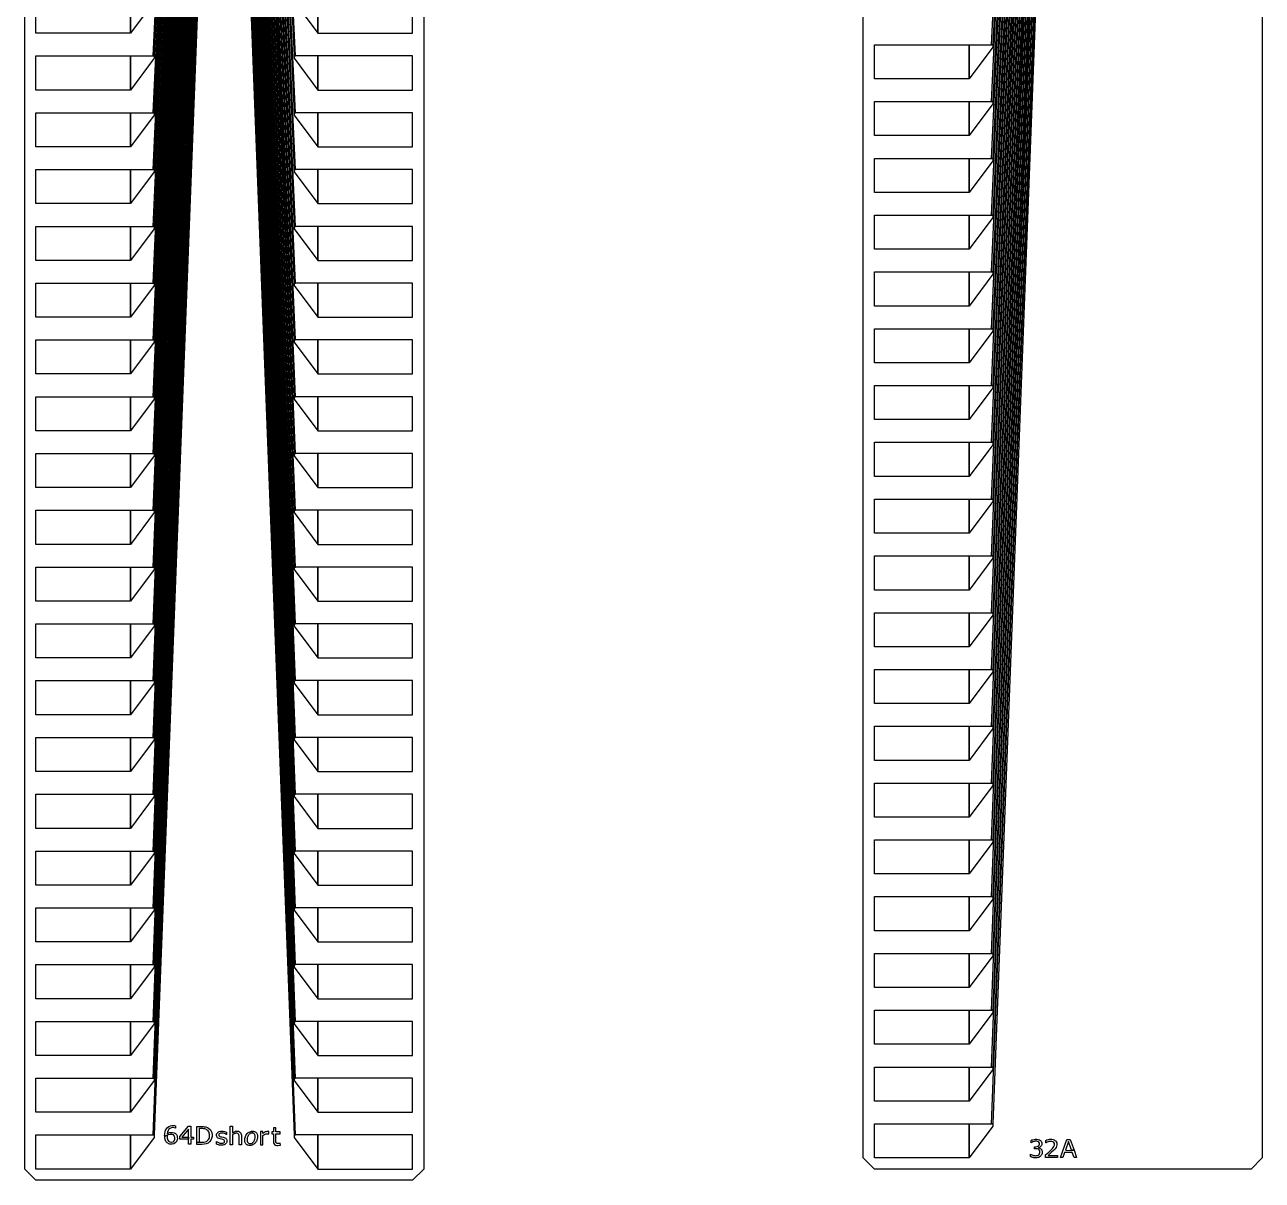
# Model space of a CAD drawing. Header units: inches. Extents: x 115980 to 170179, y 57000 to 74333.
# Drawn here: x 115980 to 118194, y 57000 to 59067 of the extents above; entities that cross this region are included whole.
import ezdxf

# ---------------------------------------------------------------- set-up
doc = ezdxf.new("R2010")
doc.units = ezdxf.units.IN
doc.header["$MEASUREMENT"] = 0
for name, color, linetype in [('metal', 221, 'Continuous'), ('nitride window', 40, 'Continuous'), ('profile', 140, 'Continuous')]:
    doc.layers.add(name, color=color, linetype=linetype)

msp = doc.modelspace()

# ---------------------------------------------------------------- linework, layer by layer
at = {"layer": 'metal'}
for points in [[(117802.4, 60340.4), (117804, 60340.4), (117711.7, 58117), (117709.6, 58117)], [(117711.7, 58218.6), (117709.6, 58218.6), (117799.2, 60340.4), (117800.8, 60340.4)], [(117796, 60340.4), (117797.6, 60340.4), (117711.7, 58320.2), (117709.6, 58320.2)], [(117711.7, 58421.8), (117709.6, 58421.8), (117792.8, 60340.4), (117794.4, 60340.4)], [(117711.7, 58523.4), (117709.6, 58523.4), (117789.6, 60340.4), (117791.2, 60340.4)], [(117786.4, 60340.4), (117788, 60340.4), (117711.7, 58625), (117709.6, 58625)], [(117805.6, 60340.4), (117807.2, 60340.4), (117711.7, 58015.4), (117709.6, 58015.4)], [(117808.8, 60340.4), (117810.4, 60340.4), (117711.7, 57913.8), (117709.6, 57913.8)], [(117834.4, 60340.4), (117836, 60340.4), (117711.7, 57101), (117709.6, 57101)], [(117831.2, 60340.4), (117832.8, 60340.4), (117711.7, 57202.6), (117709.6, 57202.6)], [(117812, 60340.4), (117813.6, 60340.4), (117711.7, 57812.2), (117709.6, 57812.2)], [(117711.7, 57710.6), (117709.6, 57710.6), (117815.2, 60340.4), (117816.8, 60340.4)], [(117711.7, 57609), (117709.6, 57609), (117818.4, 60340.4), (117820, 60340.4)], [(117821.6, 60340.4), (117823.2, 60340.4), (117711.7, 57507.4), (117709.6, 57507.4)], [(117711.7, 57405.8), (117709.6, 57405.8), (117824.8, 60340.4), (117826.4, 60340.4)], [(117828, 60340.4), (117829.6, 60340.4), (117711.7, 57304.2), (117709.6, 57304.2)], [(117776.8, 60340.4), (117778.4, 60340.4), (117711.7, 58929.8), (117709.6, 58929.8)], [(117711.7, 59031.4), (117709.6, 59031.4), (117773.6, 60340.4), (117775.2, 60340.4)], [(117780, 60340.4), (117781.6, 60340.4), (117711.7, 58828.2), (117709.6, 58828.2)], [(117783.2, 60340.4), (117784.8, 60340.4), (117711.7, 58726.6), (117709.6, 58726.6)], [(116302.4, 60320.4), (116304, 60320.4), (116211.7, 58097), (116209.6, 58097)], [(116211.7, 58198.6), (116209.6, 58198.6), (116299.2, 60320.4), (116300.8, 60320.4)], [(116296, 60320.4), (116297.6, 60320.4), (116211.7, 58300.2), (116209.6, 58300.2)], [(116211.7, 58401.8), (116209.6, 58401.8), (116292.8, 60320.4), (116294.4, 60320.4)], [(116211.7, 58503.4), (116209.6, 58503.4), (116289.6, 60320.4), (116291.2, 60320.4)], [(116286.4, 60320.4), (116288, 60320.4), (116211.7, 58605), (116209.6, 58605)], [(116305.6, 60320.4), (116307.2, 60320.4), (116211.7, 57995.4), (116209.6, 57995.4)], [(116308.8, 60320.4), (116310.4, 60320.4), (116211.7, 57893.8), (116209.6, 57893.8)], [(116334.4, 60320.4), (116336, 60320.4), (116211.7, 57081), (116209.6, 57081)], [(116331.2, 60320.4), (116332.8, 60320.4), (116211.7, 57182.6), (116209.6, 57182.6)], [(116312, 60320.4), (116313.6, 60320.4), (116211.7, 57792.2), (116209.6, 57792.2)], [(116211.7, 57690.6), (116209.6, 57690.6), (116315.2, 60320.4), (116316.8, 60320.4)], [(116211.7, 57589), (116209.6, 57589), (116318.4, 60320.4), (116320, 60320.4)], [(116321.6, 60320.4), (116323.2, 60320.4), (116211.7, 57487.4), (116209.6, 57487.4)], [(116211.7, 57385.8), (116209.6, 57385.8), (116324.8, 60320.4), (116326.4, 60320.4)], [(116328, 60320.4), (116329.6, 60320.4), (116211.7, 57284.2), (116209.6, 57284.2)], [(116276.8, 60320.4), (116278.4, 60320.4), (116211.7, 58909.8), (116209.6, 58909.8)], [(116211.7, 59011.4), (116209.6, 59011.4), (116273.6, 60320.4), (116275.2, 60320.4)], [(116280, 60320.4), (116281.6, 60320.4), (116211.7, 58808.2), (116209.6, 58808.2)], [(116283.2, 60320.4), (116284.8, 60320.4), (116211.7, 58706.6), (116209.6, 58706.6)], [(116339.2, 60320.4), (116337.6, 60320.4), (116462, 57081), (116464.1, 57081)], [(116342.4, 60320.4), (116340.8, 60320.4), (116462, 57182.6), (116464.1, 57182.6)], [(116345.6, 60320.4), (116344, 60320.4), (116462, 57284.2), (116464.1, 57284.2)], [(116462, 57385.8), (116464.1, 57385.8), (116348.8, 60320.4), (116347.2, 60320.4)], [(116352, 60320.4), (116350.4, 60320.4), (116462, 57487.4), (116464.1, 57487.4)], [(116462, 57589), (116464.1, 57589), (116355.2, 60320.4), (116353.6, 60320.4)], [(116462, 57690.6), (116464.1, 57690.6), (116358.4, 60320.4), (116356.8, 60320.4)], [(116361.6, 60320.4), (116360, 60320.4), (116462, 57792.2), (116464.1, 57792.2)], [(116364.8, 60320.4), (116363.2, 60320.4), (116462, 57893.8), (116464.1, 57893.8)], [(116368, 60320.4), (116366.4, 60320.4), (116462, 57995.4), (116464.1, 57995.4)], [(116371.2, 60320.4), (116369.6, 60320.4), (116462, 58097), (116464.1, 58097)], [(116462, 58198.6), (116464.1, 58198.6), (116374.4, 60320.4), (116372.8, 60320.4)], [(116377.6, 60320.4), (116376, 60320.4), (116462, 58300.2), (116464.1, 58300.2)], [(116462, 58401.8), (116464.1, 58401.8), (116380.8, 60320.4), (116379.2, 60320.4)], [(116462, 58503.4), (116464.1, 58503.4), (116384, 60320.4), (116382.4, 60320.4)], [(116387.2, 60320.4), (116385.6, 60320.4), (116462, 58605), (116464.1, 58605)], [(116390.4, 60320.4), (116388.8, 60320.4), (116462, 58706.6), (116464.1, 58706.6)], [(116393.6, 60320.4), (116392, 60320.4), (116462, 58808.2), (116464.1, 58808.2)], [(116396.8, 60320.4), (116395.2, 60320.4), (116462, 58909.8), (116464.1, 58909.8)], [(116462, 59011.4), (116464.1, 59011.4), (116400, 60320.4), (116398.4, 60320.4)], [(116000, 59113), (116169.3, 59113), (116169.3, 59052.1), (116000, 59052.1)], [(116169.3, 59052.1), (116169.3, 59113), (116211.7, 59113), (116211.7, 59108.8), (116169.3, 59052.1)], [(116504.3, 59052.1), (116504.3, 59113), (116462, 59113), (116462, 59108.8), (116504.3, 59052.1)], [(116673.6, 59113), (116504.3, 59113), (116504.3, 59052.1), (116673.6, 59052.1)], [(117500, 59031.4), (117669.3, 59031.4), (117669.3, 58970.5), (117500, 58970.5)], [(117669.3, 58970.5), (117669.3, 59031.4), (117711.7, 59031.4), (117711.7, 59027.2), (117669.3, 58970.5)], [(116000, 59011.4), (116169.3, 59011.4), (116169.3, 58950.5), (116000, 58950.5)], [(116169.3, 58950.5), (116169.3, 59011.4), (116211.7, 59011.4), (116211.7, 59007.2), (116169.3, 58950.5)], [(116504.3, 58950.5), (116504.3, 59011.4), (116462, 59011.4), (116462, 59007.2), (116504.3, 58950.5)], [(116673.6, 59011.4), (116504.3, 59011.4), (116504.3, 58950.5), (116673.6, 58950.5)], [(117500, 58929.8), (117669.3, 58929.8), (117669.3, 58868.9), (117500, 58868.9)], [(117669.3, 58868.9), (117669.3, 58929.8), (117711.7, 58929.8), (117711.7, 58925.6), (117669.3, 58868.9)], [(116000, 58909.8), (116169.3, 58909.8), (116169.3, 58848.9), (116000, 58848.9)], [(116169.3, 58848.9), (116169.3, 58909.8), (116211.7, 58909.8), (116211.7, 58905.6), (116169.3, 58848.9)], [(116504.3, 58848.9), (116504.3, 58909.8), (116462, 58909.8), (116462, 58905.6), (116504.3, 58848.9)], [(116673.6, 58909.8), (116504.3, 58909.8), (116504.3, 58848.9), (116673.6, 58848.9)], [(117500, 58828.2), (117669.3, 58828.2), (117669.3, 58767.3), (117500, 58767.3)], [(117669.3, 58767.3), (117669.3, 58828.2), (117711.7, 58828.2), (117711.7, 58824), (117669.3, 58767.3)], [(116000, 58808.2), (116169.3, 58808.2), (116169.3, 58747.3), (116000, 58747.3)], [(116169.3, 58747.3), (116169.3, 58808.2), (116211.7, 58808.2), (116211.7, 58804), (116169.3, 58747.3)], [(116504.3, 58747.3), (116504.3, 58808.2), (116462, 58808.2), (116462, 58804), (116504.3, 58747.3)], [(116673.6, 58808.2), (116504.3, 58808.2), (116504.3, 58747.3), (116673.6, 58747.3)], [(116000, 58706.6), (116169.3, 58706.6), (116169.3, 58645.7), (116000, 58645.7)], [(116169.3, 58645.7), (116169.3, 58706.6), (116211.7, 58706.6), (116211.7, 58702.4), (116169.3, 58645.7)], [(116504.3, 58645.7), (116504.3, 58706.6), (116462, 58706.6), (116462, 58702.4), (116504.3, 58645.7)], [(116673.6, 58706.6), (116504.3, 58706.6), (116504.3, 58645.7), (116673.6, 58645.7)], [(117500, 58726.6), (117669.3, 58726.6), (117669.3, 58665.7), (117500, 58665.7)], [(117669.3, 58665.7), (117669.3, 58726.6), (117711.7, 58726.6), (117711.7, 58722.4), (117669.3, 58665.7)], [(117500, 58625), (117669.3, 58625), (117669.3, 58564.1), (117500, 58564.1)], [(117669.3, 58564.1), (117669.3, 58625), (117711.7, 58625), (117711.7, 58620.8), (117669.3, 58564.1)], [(116000, 58605), (116169.3, 58605), (116169.3, 58544.1), (116000, 58544.1)], [(116169.3, 58544.1), (116169.3, 58605), (116211.7, 58605), (116211.7, 58600.8), (116169.3, 58544.1)], [(116504.3, 58544.1), (116504.3, 58605), (116462, 58605), (116462, 58600.8), (116504.3, 58544.1)], [(116673.6, 58605), (116504.3, 58605), (116504.3, 58544.1), (116673.6, 58544.1)], [(117500, 58523.4), (117669.3, 58523.4), (117669.3, 58462.5), (117500, 58462.5)], [(117669.3, 58462.5), (117669.3, 58523.4), (117711.7, 58523.4), (117711.7, 58519.2), (117669.3, 58462.5)], [(116000, 58503.4), (116169.3, 58503.4), (116169.3, 58442.5), (116000, 58442.5)], [(116169.3, 58442.5), (116169.3, 58503.4), (116211.7, 58503.4), (116211.7, 58499.2), (116169.3, 58442.5)], [(116504.3, 58442.5), (116504.3, 58503.4), (116462, 58503.4), (116462, 58499.2), (116504.3, 58442.5)], [(116673.6, 58503.4), (116504.3, 58503.4), (116504.3, 58442.5), (116673.6, 58442.5)], [(117500, 58421.8), (117669.3, 58421.8), (117669.3, 58360.9), (117500, 58360.9)], [(117669.3, 58360.9), (117669.3, 58421.8), (117711.7, 58421.8), (117711.7, 58417.6), (117669.3, 58360.9)], [(116000, 58401.8), (116169.3, 58401.8), (116169.3, 58340.9), (116000, 58340.9)], [(116169.3, 58340.9), (116169.3, 58401.8), (116211.7, 58401.8), (116211.7, 58397.6), (116169.3, 58340.9)], [(116504.3, 58340.9), (116504.3, 58401.8), (116462, 58401.8), (116462, 58397.6), (116504.3, 58340.9)], [(116673.6, 58401.8), (116504.3, 58401.8), (116504.3, 58340.9), (116673.6, 58340.9)], [(117500, 58320.2), (117669.3, 58320.2), (117669.3, 58259.2), (117500, 58259.2)], [(117669.3, 58259.2), (117669.3, 58320.2), (117711.7, 58320.2), (117711.7, 58316), (117669.3, 58259.2)], [(116000, 58300.2), (116169.3, 58300.2), (116169.3, 58239.2), (116000, 58239.2)], [(116169.3, 58239.2), (116169.3, 58300.2), (116211.7, 58300.2), (116211.7, 58296), (116169.3, 58239.2)], [(116504.3, 58239.2), (116504.3, 58300.2), (116462, 58300.2), (116462, 58296), (116504.3, 58239.2)], [(116673.6, 58300.2), (116504.3, 58300.2), (116504.3, 58239.2), (116673.6, 58239.2)], [(117500, 58218.6), (117669.3, 58218.6), (117669.3, 58157.6), (117500, 58157.6)], [(117669.3, 58157.6), (117669.3, 58218.6), (117711.7, 58218.6), (117711.7, 58214.4), (117669.3, 58157.6)], [(116000, 58198.6), (116169.3, 58198.6), (116169.3, 58137.6), (116000, 58137.6)], [(116169.3, 58137.6), (116169.3, 58198.6), (116211.7, 58198.6), (116211.7, 58194.4), (116169.3, 58137.6)], [(116504.3, 58137.6), (116504.3, 58198.6), (116462, 58198.6), (116462, 58194.4), (116504.3, 58137.6)], [(116673.6, 58198.6), (116504.3, 58198.6), (116504.3, 58137.6), (116673.6, 58137.6)], [(117500, 58117), (117669.3, 58117), (117669.3, 58056), (117500, 58056)], [(117669.3, 58056), (117669.3, 58117), (117711.7, 58117), (117711.7, 58112.8), (117669.3, 58056)], [(116000, 58097), (116169.3, 58097), (116169.3, 58036), (116000, 58036)], [(116169.3, 58036), (116169.3, 58097), (116211.7, 58097), (116211.7, 58092.8), (116169.3, 58036)], [(116504.3, 58036), (116504.3, 58097), (116462, 58097), (116462, 58092.8), (116504.3, 58036)], [(116673.6, 58097), (116504.3, 58097), (116504.3, 58036), (116673.6, 58036)], [(117500, 58015.4), (117669.3, 58015.4), (117669.3, 57954.4), (117500, 57954.4)], [(117669.3, 57954.4), (117669.3, 58015.4), (117711.7, 58015.4), (117711.7, 58011.2), (117669.3, 57954.4)], [(116000, 57995.4), (116169.3, 57995.4), (116169.3, 57934.4), (116000, 57934.4)], [(116169.3, 57934.4), (116169.3, 57995.4), (116211.7, 57995.4), (116211.7, 57991.2), (116169.3, 57934.4)], [(116504.3, 57934.4), (116504.3, 57995.4), (116462, 57995.4), (116462, 57991.2), (116504.3, 57934.4)], [(116673.6, 57995.4), (116504.3, 57995.4), (116504.3, 57934.4), (116673.6, 57934.4)], [(117500, 57913.8), (117669.3, 57913.8), (117669.3, 57852.8), (117500, 57852.8)], [(117669.3, 57852.8), (117669.3, 57913.8), (117711.7, 57913.8), (117711.7, 57909.6), (117669.3, 57852.8)], [(116000, 57893.8), (116169.3, 57893.8), (116169.3, 57832.8), (116000, 57832.8)], [(116169.3, 57832.8), (116169.3, 57893.8), (116211.7, 57893.8), (116211.7, 57889.6), (116169.3, 57832.8)], [(116504.3, 57832.8), (116504.3, 57893.8), (116462, 57893.8), (116462, 57889.6), (116504.3, 57832.8)], [(116673.6, 57893.8), (116504.3, 57893.8), (116504.3, 57832.8), (116673.6, 57832.8)], [(117500, 57812.2), (117669.3, 57812.2), (117669.3, 57751.2), (117500, 57751.2)], [(117669.3, 57751.2), (117669.3, 57812.2), (117711.7, 57812.2), (117711.7, 57808), (117669.3, 57751.2)], [(116000, 57792.2), (116169.3, 57792.2), (116169.3, 57731.2), (116000, 57731.2)], [(116169.3, 57731.2), (116169.3, 57792.2), (116211.7, 57792.2), (116211.7, 57788), (116169.3, 57731.2)], [(116504.3, 57731.2), (116504.3, 57792.2), (116462, 57792.2), (116462, 57788), (116504.3, 57731.2)], [(116673.6, 57792.2), (116504.3, 57792.2), (116504.3, 57731.2), (116673.6, 57731.2)], [(117500, 57710.6), (117669.3, 57710.6), (117669.3, 57649.6), (117500, 57649.6)], [(117669.3, 57649.6), (117669.3, 57710.6), (117711.7, 57710.6), (117711.7, 57706.4), (117669.3, 57649.6)], [(116000, 57690.6), (116169.3, 57690.6), (116169.3, 57629.6), (116000, 57629.6)], [(116169.3, 57629.6), (116169.3, 57690.6), (116211.7, 57690.6), (116211.7, 57686.4), (116169.3, 57629.6)], [(116504.3, 57629.6), (116504.3, 57690.6), (116462, 57690.6), (116462, 57686.4), (116504.3, 57629.6)], [(116673.6, 57690.6), (116504.3, 57690.6), (116504.3, 57629.6), (116673.6, 57629.6)], [(117500, 57609), (117669.3, 57609), (117669.3, 57548), (117500, 57548)], [(117669.3, 57548), (117669.3, 57609), (117711.7, 57609), (117711.7, 57604.7), (117669.3, 57548)], [(116000, 57589), (116169.3, 57589), (116169.3, 57528), (116000, 57528)], [(116169.3, 57528), (116169.3, 57589), (116211.7, 57589), (116211.7, 57584.7), (116169.3, 57528)], [(116504.3, 57528), (116504.3, 57589), (116462, 57589), (116462, 57584.7), (116504.3, 57528)], [(116673.6, 57589), (116504.3, 57589), (116504.3, 57528), (116673.6, 57528)], [(117500, 57507.4), (117669.3, 57507.4), (117669.3, 57446.4), (117500, 57446.4)], [(117669.3, 57446.4), (117669.3, 57507.4), (117711.7, 57507.4), (117711.7, 57503.1), (117669.3, 57446.4)], [(116000, 57487.4), (116169.3, 57487.4), (116169.3, 57426.4), (116000, 57426.4)], [(116169.3, 57426.4), (116169.3, 57487.4), (116211.7, 57487.4), (116211.7, 57483.1), (116169.3, 57426.4)], [(116504.3, 57426.4), (116504.3, 57487.4), (116462, 57487.4), (116462, 57483.1), (116504.3, 57426.4)], [(116673.6, 57487.4), (116504.3, 57487.4), (116504.3, 57426.4), (116673.6, 57426.4)], [(117500, 57405.8), (117669.3, 57405.8), (117669.3, 57344.8), (117500, 57344.8)], [(117669.3, 57344.8), (117669.3, 57405.8), (117711.7, 57405.8), (117711.7, 57401.5), (117669.3, 57344.8)], [(116000, 57385.8), (116169.3, 57385.8), (116169.3, 57324.8), (116000, 57324.8)], [(116169.3, 57324.8), (116169.3, 57385.8), (116211.7, 57385.8), (116211.7, 57381.5), (116169.3, 57324.8)], [(116504.3, 57324.8), (116504.3, 57385.8), (116462, 57385.8), (116462, 57381.5), (116504.3, 57324.8)], [(116673.6, 57385.8), (116504.3, 57385.8), (116504.3, 57324.8), (116673.6, 57324.8)], [(117500, 57304.2), (117669.3, 57304.2), (117669.3, 57243.2), (117500, 57243.2)], [(117669.3, 57243.2), (117669.3, 57304.2), (117711.7, 57304.2), (117711.7, 57299.9), (117669.3, 57243.2)], [(116000, 57284.2), (116169.3, 57284.2), (116169.3, 57223.2), (116000, 57223.2)], [(116169.3, 57223.2), (116169.3, 57284.2), (116211.7, 57284.2), (116211.7, 57279.9), (116169.3, 57223.2)], [(116504.3, 57223.2), (116504.3, 57284.2), (116462, 57284.2), (116462, 57279.9), (116504.3, 57223.2)], [(116673.6, 57284.2), (116504.3, 57284.2), (116504.3, 57223.2), (116673.6, 57223.2)], [(117500, 57202.6), (117669.3, 57202.6), (117669.3, 57141.6), (117500, 57141.6)], [(117669.3, 57141.6), (117669.3, 57202.6), (117711.7, 57202.6), (117711.7, 57198.3), (117669.3, 57141.6)], [(116000, 57182.6), (116169.3, 57182.6), (116169.3, 57121.6), (116000, 57121.6)], [(116169.3, 57121.6), (116169.3, 57182.6), (116211.7, 57182.6), (116211.7, 57178.3), (116169.3, 57121.6)], [(116504.3, 57121.6), (116504.3, 57182.6), (116462, 57182.6), (116462, 57178.3), (116504.3, 57121.6)], [(116673.6, 57182.6), (116504.3, 57182.6), (116504.3, 57121.6), (116673.6, 57121.6)], [(116249.8, 57097.4), (116249.9, 57093.1), (116247.3, 57094), (116245.1, 57094.2), (116242.8, 57093.9), (116239.6, 57092.6), (116237.9, 57091.4), (116236.4, 57088.9), (116235.4, 57086.2), (116235, 57083.4), (116236.7, 57084.3), (116239, 57085.2), (116241.9, 57085.7), (116244.2, 57085.7), (116247, 57085), (116249.4, 57083.6), (116251.3, 57081.9), (116252.6, 57079.5), (116252.9, 57077.1), (116253, 57074.1), (116252.1, 57070.7), (116250.6, 57068.4), (116249, 57067), (116246.5, 57065.4), (116243.7, 57064.6), (116241.4, 57064.6), (116238.7, 57064.8), (116234.8, 57066.8), (116232.6, 57069.3), (116231.1, 57072.9), (116230.4, 57075.9), (116230.3, 57079), (116234.7, 57080.3), (116234.9, 57076), (116235.5, 57073), (116236.9, 57070), (116239.8, 57068.5), (116242.3, 57068.4), (116245.3, 57069), (116247.3, 57070.6), (116248.5, 57073.6), (116248.4, 57076.7), (116247.8, 57079), (116246.3, 57081.1), (116243.6, 57082), (116240.2, 57082), (116236.7, 57081.2), (116235.5, 57080.8), (116234.7, 57080.4), (116230.3, 57079.1), (116230.2, 57079.4), (116230.2, 57079.6), (116230.4, 57083), (116231.1, 57086.7), (116232, 57089.4), (116233.3, 57091.8), (116235.2, 57094.2), (116238, 57096), (116240.7, 57097.3), (116243, 57097.7), (116244.8, 57097.9), (116246.3, 57097.9), (116248, 57097.8), (116249.1, 57097.6)], [(116273.2, 57096.5), (116277.1, 57096.5), (116277, 57077), (116281.8, 57077), (116281.7, 57073.5), (116277, 57073.5), (116276.9, 57064.5), (116272.9, 57064.6), (116272.8, 57073.4), (116272.9, 57091.2), (116260.8, 57077), (116272.7, 57077), (116272.7, 57073.5), (116257.6, 57073.5), (116257.6, 57078.5)], [(116287.9, 57096.2), (116293.7, 57096.2), (116299.4, 57096), (116300.8, 57095.8), (116303.9, 57095.4), (116307, 57094.4), (116308.8, 57093.4), (116312.3, 57090), (116313.2, 57088), (116314.4, 57085.2), (116315.1, 57081.5), (116315.1, 57078), (116314.3, 57074.8), (116313.1, 57071.7), (116310.7, 57068.7), (116307.9, 57066.4), (116304.5, 57065), (116301.2, 57064.3), (116297, 57064), (116289.5, 57064.1), (116287.9, 57064.2), (116287.9, 57067.7), (116292.2, 57067.9), (116297.8, 57067.9), (116300.6, 57068.1), (116302.9, 57068.6), (116305, 57069.5), (116307.1, 57070.9), (116308.2, 57072.2), (116308.9, 57073.1), (116309.7, 57074.7), (116310.2, 57076.4), (116310.5, 57078.5), (116310.5, 57080.6), (116310.4, 57082.7), (116310, 57084.2), (116309.6, 57085.6), (116309, 57086.9), (116308.1, 57088.3), (116307.3, 57089), (116306.5, 57089.8), (116305.2, 57090.6), (116303.8, 57091.3), (116302.2, 57091.9), (116300.2, 57092.2), (116298.7, 57092.4), (116296.1, 57092.5), (116292.1, 57092.5), (116292.2, 57067.9), (116287.9, 57067.7)], [(116347.5, 57096.8), (116351.6, 57096.8), (116351.6, 57084.7), (116353.2, 57085.9), (116355, 57086.8), (116356.8, 57087.6), (116358.5, 57088), (116360.5, 57088), (116362.3, 57087.6), (116364.2, 57086.8), (116365.5, 57085.7), (116366.5, 57084.1), (116367.1, 57082.4), (116367.5, 57080.5), (116367.5, 57077.5), (116367.6, 57075.4), (116367.6, 57072.2), (116367.5, 57068.9), (116367.5, 57066), (116367.6, 57063.4), (116363.5, 57063.4), (116363.5, 57076.8), (116363.4, 57079.2), (116363.2, 57080.9), (116362.8, 57082.1), (116361.9, 57083.2), (116360.9, 57083.8), (116359.5, 57084.1), (116357.6, 57084.1), (116356.3, 57083.8), (116355.6, 57083.6), (116354.6, 57083.2), (116353.5, 57082.5), (116351.6, 57081.3), (116351.6, 57063.4), (116347.5, 57063.4)], [(116428.9, 57093.5), (116424.8, 57093.5), (116424.8, 57086.7), (116422.1, 57086.7), (116422.1, 57083.2), (116424.8, 57083.3), (116424.9, 57070.2), (116425.1, 57067.6), (116425.7, 57065.6), (116426.8, 57064), (116428.8, 57062.8), (116431, 57062.3), (116432.9, 57062.2), (116435.5, 57062.5), (116437.3, 57062.9), (116437.1, 57066.5), (116435, 57065.8), (116432.9, 57065.7), (116431.2, 57066), (116430.9, 57066.1), (116430, 57066.7), (116429.4, 57067.6), (116429, 57069.3), (116428.9, 57072.2), (116428.9, 57083.2), (116437.1, 57083.3), (116437.1, 57086.6), (116428.9, 57086.7)], [(117500, 57101), (117669.3, 57101), (117669.3, 57040), (117500, 57040)], [(117669.3, 57040), (117669.3, 57101), (117711.7, 57101), (117711.7, 57096.7), (117669.3, 57040)], [(116000, 57081), (116169.3, 57081), (116169.3, 57020), (116000, 57020)], [(116169.3, 57020), (116169.3, 57081), (116211.7, 57081), (116211.7, 57076.7), (116169.3, 57020)], [(116340.8, 57086.2), (116340.8, 57081.8), (116340.5, 57081.7), (116339.9, 57082.3), (116338.9, 57082.8), (116337.6, 57083.5), (116335.8, 57084.1), (116334.4, 57084.4), (116333, 57084.5), (116331.5, 57084.5), (116329.9, 57084.2), (116328.8, 57083.7), (116328, 57083.2), (116327.4, 57082.2), (116327.2, 57081), (116327.3, 57080.1), (116327.9, 57079.2), (116328.7, 57078.5), (116330.1, 57077.9), (116331.6, 57077.5), (116332.6, 57077.4), (116334.7, 57076.9), (116336.6, 57076.5), (116338.2, 57076), (116339.5, 57075.1), (116340.5, 57074.3), (116341, 57073.4), (116341.6, 57072.2), (116341.7, 57070.6), (116341.6, 57069.4), (116341.4, 57068.1), (116340.9, 57066.9), (116339.9, 57065.7), (116339.2, 57064.9), (116338, 57064.2), (116336.8, 57063.6), (116335.9, 57063.3), (116334.4, 57063), (116333, 57062.9), (116330.8, 57062.8), (116328.3, 57063), (116326.6, 57063.4), (116324.5, 57064.1), (116322.9, 57064.8), (116322.9, 57069.3), (116323.2, 57069.3), (116324, 57068.8), (116325.3, 57068), (116327.5, 57067), (116328.9, 57066.6), (116330.5, 57066.3), (116331.9, 57066.2), (116333.2, 57066.3), (116334.6, 57066.5), (116336.2, 57067.1), (116337.2, 57068.1), (116337.6, 57069.5), (116337.5, 57070.7), (116337, 57071.7), (116336, 57072.4), (116334.4, 57072.9), (116332.1, 57073.4), (116329.8, 57073.9), (116327.7, 57074.5), (116326.2, 57075.1), (116325, 57075.9), (116324.2, 57076.9), (116323.4, 57078.3), (116323.1, 57080.1), (116323.2, 57082), (116323.8, 57083.7), (116324.7, 57085.1), (116326.5, 57086.4), (116327.8, 57087), (116330, 57087.7), (116332.3, 57088), (116335, 57087.8), (116337.2, 57087.4), (116339.2, 57086.8), (116340.4, 57086.3)], [(116387.3, 57087.7), (116388.8, 57087.6), (116390.1, 57087.4), (116391.1, 57087.1), (116392.2, 57086.7), (116393.5, 57085.8), (116394.3, 57085), (116395.1, 57083.8), (116395.8, 57082.5), (116396.1, 57081.4), (116396.3, 57080.3), (116396.4, 57079.3), (116396.4, 57078), (116396.3, 57076.5), (116396.2, 57075.5), (116395.9, 57074.3), (116395.7, 57073.3), (116395.5, 57072.8), (116395.2, 57071.7), (116394.9, 57070.9), (116394.5, 57070.2), (116394, 57069.2), (116393.7, 57068.8), (116393, 57067.7), (116392.1, 57066.6), (116391, 57065.5), (116389.7, 57064.4), (116388.3, 57063.7), (116386.8, 57063), (116385.5, 57062.7), (116384.2, 57062.4), (116382.5, 57062.3), (116381.5, 57062.4), (116379.8, 57062.6), (116378.7, 57062.9), (116377.8, 57063.3), (116376.9, 57063.9), (116376.1, 57064.5), (116375.3, 57065.3), (116374.7, 57066.2), (116374.2, 57067.2), (116373.9, 57068.1), (116373.6, 57069.3), (116373.5, 57070.6), (116373.4, 57072), (116373.5, 57073), (116373.6, 57074.7), (116374, 57076.6), (116374.6, 57078.3), (116375.4, 57080.2), (116376.5, 57081.9), (116377.6, 57083.4), (116378.7, 57084.4), (116379.9, 57085.4), (116381.3, 57086.3), (116383, 57086.9), (116384.4, 57087.4), (116385.6, 57087.6), (116386.5, 57087.7), (116387.2, 57087.7), (116387.2, 57084.3), (116386.2, 57084.3), (116385.2, 57084.2), (116384.4, 57084), (116383.5, 57083.6), (116382.5, 57083), (116381.6, 57082.2), (116380.7, 57081.3), (116379.9, 57080.2), (116379.4, 57079.4), (116378.9, 57078.2), (116378.3, 57076.8), (116378, 57075.6), (116377.8, 57074.3), (116377.7, 57073), (116377.6, 57071.1), (116377.8, 57069.7), (116378.3, 57068.3), (116378.9, 57067.4), (116379.6, 57066.7), (116380.5, 57066.2), (116381.4, 57065.9), (116382.6, 57065.7), (116383.9, 57065.7), (116385.4, 57066), (116386.6, 57066.6), (116388, 57067.5), (116389.5, 57069.2), (116390.3, 57070.5), (116391, 57071.9), (116391.6, 57073.8), (116392, 57075.9), (116392, 57077.6), (116392.1, 57079.2), (116391.8, 57080.6), (116391.3, 57081.9), (116390.8, 57082.7), (116390.2, 57083.2), (116389.5, 57083.7), (116388.4, 57084.1), (116387.5, 57084.3), (116387.2, 57084.3)], [(116405.9, 57087.1), (116402, 57087.2), (116401.9, 57063.3), (116406, 57063.3), (116406, 57080.2), (116407.4, 57081.4), (116408.6, 57082), (116409.9, 57082.6), (116411.1, 57083.1), (116412.5, 57083.3), (116413.7, 57083.3), (116414.6, 57083.3), (116416.2, 57083.1), (116416.9, 57082.9), (116416.9, 57083.7), (116416.9, 57087.1), (116415.6, 57087.2), (116414.3, 57087.3), (116413, 57087.2), (116411.6, 57086.9), (116410.2, 57086.5), (116408.8, 57085.8), (116407.5, 57084.9), (116406.6, 57084.3), (116406, 57083.7), (116405.9, 57083.7)], [(116504.3, 57020), (116504.3, 57081), (116462, 57081), (116462, 57076.7), (116504.3, 57020)], [(116673.6, 57081), (116504.3, 57081), (116504.3, 57020), (116673.6, 57020)], [(117780, 57067), (117780, 57071.4), (117781.4, 57072.1), (117783.3, 57072.6), (117786.2, 57073.1), (117788.3, 57073.3), (117790.7, 57073.4), (117793, 57073.1), (117795.2, 57072.3), (117796.8, 57071.2), (117798, 57070.2), (117798.8, 57069), (117799.3, 57067), (117799.5, 57064.7), (117799.1, 57063.4), (117798.5, 57062), (117797.3, 57060.7), (117795.7, 57059.4), (117794.1, 57058.8), (117793.1, 57058.6), (117793.1, 57058.3), (117793.9, 57058.2), (117794.7, 57057.9), (117795.7, 57057.5), (117796.6, 57057), (117797.6, 57056.4), (117798.1, 57055.9), (117798.8, 57055.1), (117799.3, 57054.3), (117799.6, 57053.5), (117800, 57052.1), (117800.1, 57050.7), (117800.1, 57049.4), (117799.8, 57047.9), (117799.4, 57046.2), (117798.4, 57044.6), (117797.5, 57043.5), (117796.6, 57042.7), (117795.3, 57041.7), (117793.7, 57040.9), (117792, 57040.5), (117790.3, 57040.2), (117788.7, 57040.1), (117787.1, 57040.1), (117785.2, 57040.4), (117783, 57040.8), (117780.6, 57041.5), (117779, 57042.2), (117779.1, 57046.6), (117779.3, 57046.6), (117780.3, 57046.1), (117781.6, 57045.4), (117783, 57044.9), (117784, 57044.5), (117785.2, 57044.2), (117786.6, 57044), (117787.9, 57043.9), (117790.1, 57044), (117791.5, 57044.3), (117793, 57045), (117794.4, 57046.1), (117795.3, 57047.6), (117795.7, 57049.7), (117795.7, 57051.2), (117795.6, 57052.8), (117794.4, 57054.7), (117793.1, 57055.6), (117791.7, 57056), (117789.2, 57056.3), (117786.5, 57056.4), (117786.5, 57059.9), (117788.8, 57059.9), (117791.1, 57060.3), (117793.2, 57061.3), (117794.5, 57062.7), (117795.1, 57064.5), (117794.9, 57066.6), (117793.9, 57068.3), (117792.4, 57069.2), (117790.4, 57069.7), (117787.3, 57069.7), (117785.4, 57069.3), (117783.2, 57068.5), (117781.3, 57067.7)], [(117806.6, 57066.9), (117806.7, 57071.3), (117808.4, 57072.1), (117811.1, 57072.8), (117813, 57073.3), (117815.3, 57073.4), (117817.4, 57073.3), (117819.8, 57072.9), (117821.5, 57072.3), (117822.8, 57071.4), (117824.1, 57070.4), (117825.2, 57068.9), (117826, 57067.2), (117826.1, 57065.5), (117826.2, 57063.5), (117825.8, 57061.1), (117824.7, 57058.8), (117822.7, 57055.7), (117820.3, 57053.1), (117816.2, 57049.4), (117810.5, 57044.5), (117827.4, 57044.4), (117827.6, 57040.7), (117805.9, 57040.7), (117805.9, 57045.2), (117811.8, 57050.3), (117818.6, 57056.8), (117820.7, 57060.1), (117821.9, 57062.9), (117821.8, 57065.9), (117820.9, 57067.4), (117819.3, 57068.9), (117817, 57069.5), (117814.6, 57069.5), (117812.3, 57069.1), (117809.1, 57068), (117807.1, 57067), (117806.9, 57066.9)], [(117837, 57040.9), (117832.6, 57041), (117844.2, 57072.7), (117850.1, 57072.7), (117856.9, 57053.7), (117852.5, 57053.6), (117846.9, 57069.1), (117841.4, 57053.6), (117852.6, 57053.5), (117856.9, 57053.7), (117861.6, 57040.9), (117857, 57040.9), (117853.9, 57049.8), (117840, 57049.7)]]:
    msp.add_lwpolyline(points, close=True, dxfattribs=at)
at = {"layer": 'nitride window'}
for points in [[(116000, 59113), (116169.3, 59113), (116169.3, 59052.1), (116000, 59052.1)], [(116673.6, 59113), (116504.3, 59113), (116504.3, 59052.1), (116673.6, 59052.1)], [(117500, 59031.4), (117669.3, 59031.4), (117669.3, 58970.5), (117500, 58970.5)], [(116000, 59011.4), (116169.3, 59011.4), (116169.3, 58950.5), (116000, 58950.5)], [(116673.6, 59011.4), (116504.3, 59011.4), (116504.3, 58950.5), (116673.6, 58950.5)], [(117500, 58929.8), (117669.3, 58929.8), (117669.3, 58868.9), (117500, 58868.9)], [(116000, 58909.8), (116169.3, 58909.8), (116169.3, 58848.9), (116000, 58848.9)], [(116673.6, 58909.8), (116504.3, 58909.8), (116504.3, 58848.9), (116673.6, 58848.9)], [(117500, 58828.2), (117669.3, 58828.2), (117669.3, 58767.3), (117500, 58767.3)], [(116000, 58808.2), (116169.3, 58808.2), (116169.3, 58747.3), (116000, 58747.3)], [(116673.6, 58808.2), (116504.3, 58808.2), (116504.3, 58747.3), (116673.6, 58747.3)], [(116000, 58706.6), (116169.3, 58706.6), (116169.3, 58645.7), (116000, 58645.7)], [(116673.6, 58706.6), (116504.3, 58706.6), (116504.3, 58645.7), (116673.6, 58645.7)], [(117500, 58726.6), (117669.3, 58726.6), (117669.3, 58665.7), (117500, 58665.7)], [(117500, 58625), (117669.3, 58625), (117669.3, 58564.1), (117500, 58564.1)], [(116000, 58605), (116169.3, 58605), (116169.3, 58544.1), (116000, 58544.1)], [(116673.6, 58605), (116504.3, 58605), (116504.3, 58544.1), (116673.6, 58544.1)], [(117500, 58523.4), (117669.3, 58523.4), (117669.3, 58462.5), (117500, 58462.5)], [(116000, 58503.4), (116169.3, 58503.4), (116169.3, 58442.5), (116000, 58442.5)], [(116673.6, 58503.4), (116504.3, 58503.4), (116504.3, 58442.5), (116673.6, 58442.5)], [(117500, 58421.8), (117669.3, 58421.8), (117669.3, 58360.9), (117500, 58360.9)], [(116000, 58401.8), (116169.3, 58401.8), (116169.3, 58340.9), (116000, 58340.9)], [(116673.6, 58401.8), (116504.3, 58401.8), (116504.3, 58340.9), (116673.6, 58340.9)], [(117500, 58320.2), (117669.3, 58320.2), (117669.3, 58259.2), (117500, 58259.2)], [(116000, 58300.2), (116169.3, 58300.2), (116169.3, 58239.2), (116000, 58239.2)], [(116673.6, 58300.2), (116504.3, 58300.2), (116504.3, 58239.2), (116673.6, 58239.2)], [(117500, 58218.6), (117669.3, 58218.6), (117669.3, 58157.6), (117500, 58157.6)], [(116000, 58198.6), (116169.3, 58198.6), (116169.3, 58137.6), (116000, 58137.6)], [(116673.6, 58198.6), (116504.3, 58198.6), (116504.3, 58137.6), (116673.6, 58137.6)], [(117500, 58117), (117669.3, 58117), (117669.3, 58056), (117500, 58056)], [(116000, 58097), (116169.3, 58097), (116169.3, 58036), (116000, 58036)], [(116673.6, 58097), (116504.3, 58097), (116504.3, 58036), (116673.6, 58036)], [(117500, 58015.4), (117669.3, 58015.4), (117669.3, 57954.4), (117500, 57954.4)], [(116000, 57995.4), (116169.3, 57995.4), (116169.3, 57934.4), (116000, 57934.4)], [(116673.6, 57995.4), (116504.3, 57995.4), (116504.3, 57934.4), (116673.6, 57934.4)], [(117500, 57913.8), (117669.3, 57913.8), (117669.3, 57852.8), (117500, 57852.8)], [(116000, 57893.8), (116169.3, 57893.8), (116169.3, 57832.8), (116000, 57832.8)], [(116673.6, 57893.8), (116504.3, 57893.8), (116504.3, 57832.8), (116673.6, 57832.8)], [(117500, 57812.2), (117669.3, 57812.2), (117669.3, 57751.2), (117500, 57751.2)], [(116000, 57792.2), (116169.3, 57792.2), (116169.3, 57731.2), (116000, 57731.2)], [(116673.6, 57792.2), (116504.3, 57792.2), (116504.3, 57731.2), (116673.6, 57731.2)], [(117500, 57710.6), (117669.3, 57710.6), (117669.3, 57649.6), (117500, 57649.6)], [(116000, 57690.6), (116169.3, 57690.6), (116169.3, 57629.6), (116000, 57629.6)], [(116673.6, 57690.6), (116504.3, 57690.6), (116504.3, 57629.6), (116673.6, 57629.6)], [(117500, 57609), (117669.3, 57609), (117669.3, 57548), (117500, 57548)], [(116000, 57589), (116169.3, 57589), (116169.3, 57528), (116000, 57528)], [(116673.6, 57589), (116504.3, 57589), (116504.3, 57528), (116673.6, 57528)], [(117500, 57507.4), (117669.3, 57507.4), (117669.3, 57446.4), (117500, 57446.4)], [(116000, 57487.4), (116169.3, 57487.4), (116169.3, 57426.4), (116000, 57426.4)], [(116673.6, 57487.4), (116504.3, 57487.4), (116504.3, 57426.4), (116673.6, 57426.4)], [(117500, 57405.8), (117669.3, 57405.8), (117669.3, 57344.8), (117500, 57344.8)], [(116000, 57385.8), (116169.3, 57385.8), (116169.3, 57324.8), (116000, 57324.8)], [(116673.6, 57385.8), (116504.3, 57385.8), (116504.3, 57324.8), (116673.6, 57324.8)], [(117500, 57304.2), (117669.3, 57304.2), (117669.3, 57243.2), (117500, 57243.2)], [(116000, 57284.2), (116169.3, 57284.2), (116169.3, 57223.2), (116000, 57223.2)], [(116673.6, 57284.2), (116504.3, 57284.2), (116504.3, 57223.2), (116673.6, 57223.2)], [(117500, 57202.6), (117669.3, 57202.6), (117669.3, 57141.6), (117500, 57141.6)], [(116000, 57182.6), (116169.3, 57182.6), (116169.3, 57121.6), (116000, 57121.6)], [(116673.6, 57182.6), (116504.3, 57182.6), (116504.3, 57121.6), (116673.6, 57121.6)], [(117500, 57101), (117669.3, 57101), (117669.3, 57040), (117500, 57040)], [(116000, 57081), (116169.3, 57081), (116169.3, 57020), (116000, 57020)], [(116673.6, 57081), (116504.3, 57081), (116504.3, 57020), (116673.6, 57020)]]:
    msp.add_lwpolyline(points, close=True, dxfattribs=at)
at = {"layer": 'profile'}
for points in [[(117480, 60490.7), (117500, 60510.7), (118173.6, 60510.7), (118193.6, 60490.7), (118193.6, 57040), (118173.6, 57020), (117500, 57020), (117480, 57040)], [(115980, 60470.7), (116000, 60490.7), (116673.6, 60490.7), (116693.6, 60470.7), (116693.6, 57020), (116673.6, 57000), (116000, 57000), (115980, 57020)]]:
    msp.add_lwpolyline(points, close=True, dxfattribs=at)

doc.saveas('drawing.dxf')
